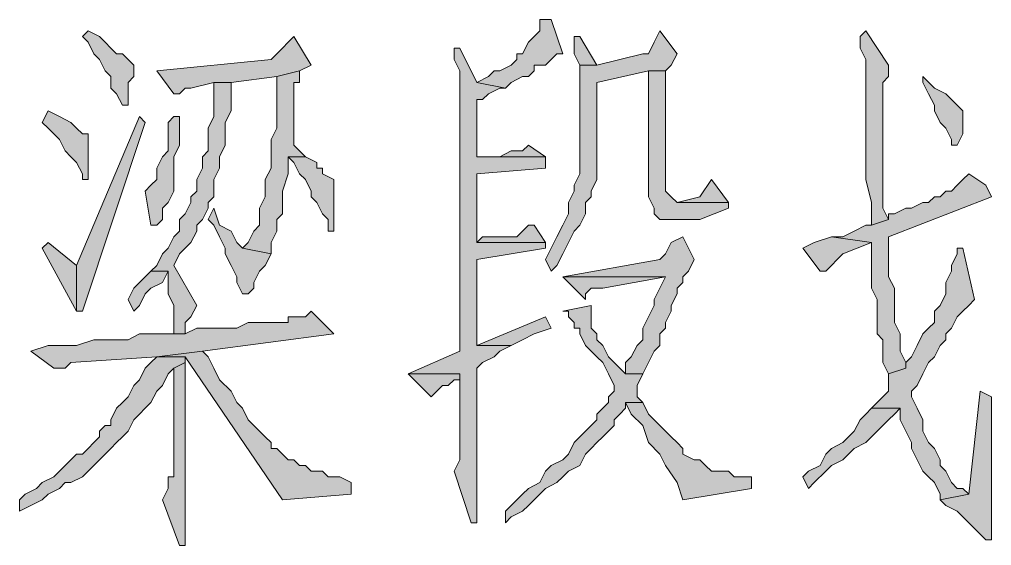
# Model space of a CAD drawing. Header units: millimetres. Extents: x 24 to 410, y 10 to 282.
# Drawn here: x 299.51 to 306.7, y 50.08 to 53.98 of the extents above; entities that cross this region are included whole.
import ezdxf

# ---------------------------------------------------------------- set-up
doc = ezdxf.new("R2010")
doc.units = ezdxf.units.MM

msp = doc.modelspace()

# ---------------------------------------------------------------- hatches: boundary and pattern name
h = msp.add_hatch(color=7)
h.dxf.hatch_style = 2
h.paths.add_polyline_path([(303.445333, 53.975), (303.360667, 53.975), (303.360667, 53.890333), (303.318333, 53.848), (303.276, 53.805667), (303.233667, 53.721), (303.191333, 53.721), (303.191333, 53.678667), (303.149, 53.636333), (303.064333, 53.594), (303.022, 53.594), (302.979667, 53.551667), (302.895, 53.509333), (303.106667, 53.467), (303.149, 53.509333), (303.233667, 53.551667), (303.276, 53.551667), (303.318333, 53.594), (303.318333, 53.636333), (303.403, 53.636333), (303.445333, 53.678667), (303.487667, 53.721), (303.53, 53.721)])
h = msp.add_hatch(color=7)
h.dxf.hatch_style = 2
h.paths.add_polyline_path([(300.016333, 53.890333), (299.974, 53.848), (300.016333, 53.805667), (300.058667, 53.721), (300.101, 53.678667), (300.143333, 53.594), (300.185667, 53.551667), (300.185667, 53.467), (300.228, 53.424667), (300.270333, 53.34), (300.312667, 53.34), (300.312667, 53.382333), (300.312667, 53.509333), (300.355, 53.551667), (300.355, 53.636333), (300.270333, 53.721), (300.228, 53.721), (300.185667, 53.763333), (300.143333, 53.805667), (300.101, 53.848)])
h = msp.add_hatch(color=7)
h.dxf.hatch_style = 2
h.paths.add_polyline_path([(301.540333, 53.848), (301.498, 53.805667), (301.455667, 53.763333), (301.413333, 53.721), (301.371, 53.678667), (300.524333, 53.594), (300.651333, 53.424667), (300.693667, 53.424667), (300.736, 53.467), (300.778333, 53.467), (300.947667, 53.509333), (301.074667, 53.509333), (301.413333, 53.551667), (301.582667, 53.594), (301.667333, 53.636333)])
h = msp.add_hatch(color=7)
h.dxf.hatch_style = 2
h.paths.add_polyline_path([(304.249667, 53.890333), (304.207333, 53.805667), (304.165, 53.721), (304.122667, 53.721), (303.784, 53.636333), (303.657, 53.636333), (303.657, 53.551667), (303.657, 52.832), (303.614667, 52.747333), (303.614667, 52.705), (303.572333, 52.620333), (303.572333, 52.535667), (303.53, 52.451), (303.487667, 52.366333), (303.445333, 52.281667), (303.403, 52.197), (303.445333, 52.112333), (303.487667, 52.154667), (303.53, 52.239333), (303.572333, 52.324), (303.614667, 52.408667), (303.657, 52.451), (303.699333, 52.535667), (303.699333, 52.620333), (303.741667, 52.662667), (303.741667, 52.705), (303.784, 52.789667), (303.784, 53.509333), (304.165, 53.594), (304.292, 53.594), (304.334333, 53.636333), (304.376667, 53.721)])
h = msp.add_hatch(color=7)
h.dxf.hatch_style = 2
h.paths.add_polyline_path([(303.657, 53.848), (303.614667, 53.848), (303.614667, 53.805667), (303.614667, 53.721), (303.657, 53.636333), (303.784, 53.636333)])
h = msp.add_hatch(color=7)
h.dxf.hatch_style = 2
h.paths.add_polyline_path([(305.773667, 53.890333), (305.731333, 53.848), (305.731333, 53.763333), (305.773667, 53.678667), (305.773667, 52.789667), (305.816, 52.620333), (305.816, 52.451), (305.943, 52.493333), (305.900667, 52.578), (305.900667, 52.832), (305.900667, 52.959), (305.900667, 53.509333), (305.943, 53.551667), (305.943, 53.636333)])
h = msp.add_hatch(color=7)
h.dxf.hatch_style = 2
h.paths.add_polyline_path([(302.768, 53.763333), (302.725667, 53.763333), (302.725667, 53.678667), (302.768, 53.594), (302.768, 51.773667), (302.768, 51.604333), (302.768, 51.519667), (302.387, 51.350333), (302.768, 51.350333), (302.768, 51.265667), (302.768, 50.715333), (302.725667, 50.630667), (302.852667, 50.249667), (302.895, 50.249667), (302.895, 50.715333), (302.895, 51.392667), (302.937333, 51.435), (303.022, 51.477333), (303.064333, 51.519667), (303.149, 51.562), (302.895, 51.562), (302.895, 52.197), (303.403, 52.281667), (303.403, 52.324), (302.895, 52.324), (302.895, 52.832), (303.403, 52.874333), (303.403, 52.959), (302.895, 52.959), (302.895, 53.382333), (302.937333, 53.382333), (302.979667, 53.424667), (303.064333, 53.467), (303.106667, 53.467), (302.895, 53.509333)])
h = msp.add_hatch(color=7)
h.dxf.hatch_style = 2
h.paths.add_polyline_path([(301.582667, 53.594), (301.413333, 53.551667), (301.413333, 53.170667), (301.371, 53.086), (301.371, 52.874333), (301.328667, 52.789667), (301.328667, 52.662667), (301.286333, 52.578), (301.286333, 52.451), (301.244, 52.408667), (301.201667, 52.324), (301.159333, 52.281667), (301.371, 52.239333), (301.371, 52.324), (301.413333, 52.408667), (301.413333, 52.493333), (301.455667, 52.535667), (301.455667, 52.620333), (301.455667, 52.705), (301.498, 52.832), (301.498, 52.959), (301.625, 52.959), (301.582667, 53.001333), (301.540333, 53.043667), (301.540333, 53.509333), (301.582667, 53.509333)])
h = msp.add_hatch(color=7)
h.dxf.hatch_style = 2
h.paths.add_polyline_path([(304.292, 53.594), (304.165, 53.594), (304.165, 52.789667), (304.165, 52.662667), (304.207333, 52.578), (304.207333, 52.535667), (304.249667, 52.493333), (304.546, 52.493333), (304.757667, 52.578), (304.757667, 52.620333), (304.376667, 52.620333), (304.334333, 52.662667), (304.292, 52.705)])
h = msp.add_hatch(color=7)
h.dxf.hatch_style = 2
h.paths.add_polyline_path([(306.197, 53.551667), (306.197, 53.509333), (306.239333, 53.424667), (306.281667, 53.34), (306.281667, 53.297667), (306.324, 53.213), (306.366333, 53.170667), (306.408667, 53.086), (306.408667, 53.043667), (306.451, 53.043667), (306.493333, 53.128333), (306.493333, 53.297667), (306.451, 53.34), (306.408667, 53.382333), (306.366333, 53.424667), (306.281667, 53.467)])
h = msp.add_hatch(color=7)
h.dxf.hatch_style = 2
h.paths.add_polyline_path([(301.074667, 53.509333), (300.947667, 53.509333), (300.947667, 53.424667), (300.947667, 53.255333), (300.905333, 53.170667), (300.905333, 53.001333), (300.863, 52.959), (300.863, 52.874333), (300.820667, 52.789667), (300.820667, 52.705), (300.778333, 52.662667), (300.778333, 52.620333), (300.736, 52.535667), (300.693667, 52.493333), (300.693667, 52.408667), (300.651333, 52.366333), (300.609, 52.281667), (300.566667, 52.239333), (300.524333, 52.154667), (300.482, 52.112333), (300.609, 52.112333), (300.609, 51.985333), (300.609, 51.943), (300.651333, 51.858333), (300.651333, 51.646667), (300.736, 51.646667), (300.736, 51.731333), (300.778333, 51.773667), (300.820667, 51.858333), (300.651333, 52.154667), (300.693667, 52.239333), (300.736, 52.281667), (300.778333, 52.324), (300.820667, 52.408667), (300.820667, 52.451), (300.863, 52.493333), (300.905333, 52.578), (300.905333, 52.620333), (300.947667, 52.662667), (300.947667, 52.789667), (300.99, 52.874333), (300.99, 52.959), (301.032333, 53.043667), (301.032333, 53.213), (301.074667, 53.297667)])
h = msp.add_hatch(color=7)
h.dxf.hatch_style = 2
h.paths.add_polyline_path([(299.72, 53.297667), (299.677667, 53.213), (299.72, 53.170667), (299.762333, 53.128333), (299.804667, 53.086), (299.847, 53.001333), (299.889333, 52.959), (299.931667, 52.916667), (299.974, 52.832), (299.974, 52.789667), (300.016333, 52.789667), (300.016333, 53.128333), (299.974, 53.128333), (299.931667, 53.170667), (299.889333, 53.213), (299.804667, 53.255333)])
h = msp.add_hatch(color=7)
h.dxf.hatch_style = 2
h.paths.add_polyline_path([(300.397333, 53.255333), (299.931667, 52.154667), (299.931667, 51.816), (299.974, 51.816), (300.439667, 53.213)])
h = msp.add_hatch(color=7)
h.dxf.hatch_style = 2
h.paths.add_polyline_path([(300.693667, 53.255333), (300.651333, 53.255333), (300.609, 53.213), (300.609, 53.001333), (300.566667, 52.959), (300.524333, 52.874333), (300.524333, 52.789667), (300.482, 52.747333), (300.439667, 52.705), (300.482, 52.451), (300.524333, 52.451), (300.566667, 52.493333), (300.566667, 52.578), (300.609, 52.620333), (300.651333, 52.705), (300.651333, 52.959), (300.693667, 53.043667)])
h = msp.add_hatch(color=7)
h.dxf.hatch_style = 2
h.paths.add_polyline_path([(303.276, 53.043667), (303.233667, 53.001333), (303.149, 53.001333), (303.064333, 52.959), (302.895, 52.959), (303.403, 52.959)])
h = msp.add_hatch(color=7)
h.dxf.hatch_style = 2
h.paths.add_polyline_path([(301.625, 52.959), (301.498, 52.959), (301.540333, 52.916667), (301.582667, 52.832), (301.625, 52.789667), (301.667333, 52.705), (301.667333, 52.662667), (301.709667, 52.620333), (301.752, 52.535667), (301.794333, 52.493333), (301.794333, 52.408667), (301.836667, 52.408667), (301.836667, 52.789667), (301.752, 52.832), (301.752, 52.874333), (301.709667, 52.874333), (301.709667, 52.916667)])
h = msp.add_hatch(color=7)
h.dxf.hatch_style = 2
h.paths.add_polyline_path([(306.535667, 52.832), (306.493333, 52.789667), (306.451, 52.747333), (306.408667, 52.705), (306.366333, 52.705), (306.324, 52.662667), (306.281667, 52.662667), (306.239333, 52.620333), (306.197, 52.620333), (306.112333, 52.578), (306.07, 52.578), (305.985333, 52.535667), (305.943, 52.535667), (305.943, 52.493333), (305.816, 52.451), (305.773667, 52.451), (305.689, 52.408667), (305.604333, 52.366333), (305.519667, 52.366333), (305.816, 52.324), (305.816, 52.154667), (305.816, 52.07), (305.816, 51.985333), (305.858333, 51.900667), (305.858333, 51.646667), (305.900667, 51.604333), (305.900667, 51.435), (305.943, 51.350333), (306.07, 51.392667), (306.07, 51.435), (306.027667, 51.519667), (306.027667, 51.646667), (305.985333, 51.731333), (305.985333, 51.985333), (305.943, 52.07), (305.943, 52.366333), (306.705, 52.662667), (306.662667, 52.747333)])
h = msp.add_hatch(color=7)
h.dxf.hatch_style = 2
h.paths.add_polyline_path([(304.630667, 52.789667), (304.546, 52.662667), (304.376667, 52.620333), (304.757667, 52.620333)])
h = msp.add_hatch(color=7)
h.dxf.hatch_style = 2
h.paths.add_polyline_path([(300.947667, 52.578), (300.905333, 52.493333), (300.947667, 52.451), (300.99, 52.366333), (301.032333, 52.281667), (301.032333, 52.239333), (301.074667, 52.154667), (301.117, 52.07), (301.117, 52.027667), (301.159333, 51.943), (301.201667, 51.943), (301.244, 51.985333), (301.244, 52.027667), (301.286333, 52.112333), (301.328667, 52.154667), (301.371, 52.239333), (301.159333, 52.281667), (301.117, 52.324), (301.074667, 52.408667), (300.99, 52.451)])
h = msp.add_hatch(color=7)
h.dxf.hatch_style = 2
h.paths.add_polyline_path([(303.318333, 52.451), (303.276, 52.451), (303.233667, 52.408667), (303.191333, 52.366333), (302.937333, 52.366333), (302.895, 52.324), (303.403, 52.324)])
h = msp.add_hatch(color=7)
h.dxf.hatch_style = 2
h.paths.add_polyline_path([(299.72, 52.324), (299.677667, 52.281667), (299.931667, 51.816), (299.931667, 52.154667)])
h = msp.add_hatch(color=7)
h.dxf.hatch_style = 2
h.paths.add_polyline_path([(304.419, 52.366333), (304.334333, 52.324), (304.292, 52.239333), (304.249667, 52.197), (303.53, 52.07), (304.292, 52.07), (304.249667, 51.985333), (304.207333, 51.900667), (304.207333, 51.858333), (304.165, 51.773667), (304.122667, 51.689), (304.122667, 51.604333), (304.080333, 51.562), (304.038, 51.477333), (303.995667, 51.435), (303.995667, 51.350333), (304.122667, 51.350333), (304.165, 51.435), (304.207333, 51.519667), (304.249667, 51.562), (304.249667, 51.646667), (304.292, 51.689), (304.292, 51.731333), (304.334333, 51.816), (304.334333, 51.858333), (304.376667, 51.943), (304.376667, 51.985333), (304.419, 52.027667), (304.419, 52.07), (304.461333, 52.112333), (304.503667, 52.197)])
h = msp.add_hatch(color=7)
h.dxf.hatch_style = 2
h.paths.add_polyline_path([(305.519667, 52.366333), (305.392667, 52.324), (305.308, 52.281667), (305.435, 52.112333), (305.477333, 52.112333), (305.519667, 52.154667), (305.562, 52.197), (305.604333, 52.239333), (305.816, 52.324)])
h = msp.add_hatch(color=7)
h.dxf.hatch_style = 2
h.paths.add_polyline_path([(306.451, 52.281667), (306.451, 52.239333), (306.408667, 52.154667), (306.408667, 52.112333), (306.366333, 52.027667), (306.366333, 51.943), (306.324, 51.858333), (306.281667, 51.816), (306.281667, 51.731333), (306.239333, 51.689), (306.197, 51.646667), (306.154667, 51.562), (306.112333, 51.477333), (306.07, 51.435), (306.07, 51.392667), (305.943, 51.350333), (305.943, 51.223333), (305.900667, 51.181), (305.858333, 51.138667), (305.816, 51.096333), (306.027667, 51.096333), (306.027667, 51.054), (306.027667, 51.011667), (306.07, 50.927), (306.112333, 50.842333), (306.112333, 50.8), (306.154667, 50.715333), (306.197, 50.630667), (306.239333, 50.588333), (306.281667, 50.546), (306.324, 50.461333), (306.324, 50.419), (306.535667, 50.461333), (306.493333, 50.503667), (306.451, 50.503667), (306.408667, 50.546), (306.366333, 50.630667), (306.324, 50.673), (306.324, 50.715333), (306.281667, 50.8), (306.239333, 50.842333), (306.197, 50.927), (306.197, 51.011667), (306.154667, 51.096333), (306.112333, 51.181), (306.112333, 51.223333), (306.154667, 51.265667), (306.197, 51.350333), (306.239333, 51.435), (306.281667, 51.477333), (306.324, 51.562), (306.366333, 51.604333), (306.366333, 51.646667), (306.408667, 51.689), (306.451, 51.773667), (306.493333, 51.816), (306.535667, 51.858333), (306.578, 51.900667), (306.493333, 52.281667)])
h = msp.add_hatch(color=7)
h.dxf.hatch_style = 2
h.paths.add_polyline_path([(300.482, 52.112333), (300.397333, 52.027667), (300.355, 51.985333), (300.312667, 51.900667), (300.355, 51.816), (300.397333, 51.858333), (300.439667, 51.943), (300.482, 51.985333), (300.566667, 52.027667), (300.609, 52.112333)])
h = msp.add_hatch(color=7)
h.dxf.hatch_style = 2
h.paths.add_polyline_path([(303.53, 52.07), (303.699333, 51.900667), (303.699333, 51.943), (303.741667, 51.985333), (303.826333, 51.985333), (304.292, 52.07)])
h = msp.add_hatch(color=7)
h.dxf.hatch_style = 2
h.paths.add_polyline_path([(303.741667, 51.858333), (303.53, 51.816), (303.572333, 51.816), (303.572333, 51.773667), (303.614667, 51.731333), (303.614667, 51.689), (303.657, 51.689), (303.657, 51.646667), (303.699333, 51.562), (303.741667, 51.519667), (303.784, 51.477333), (303.826333, 51.435), (303.868667, 51.350333), (303.911, 51.265667), (303.911, 51.223333), (303.868667, 51.181), (303.868667, 51.138667), (303.826333, 51.096333), (303.784, 51.054), (303.784, 51.011667), (303.741667, 50.969333), (303.699333, 50.927), (303.657, 50.884667), (303.614667, 50.842333), (303.572333, 50.757667), (303.53, 50.715333), (303.445333, 50.673), (303.403, 50.630667), (303.360667, 50.546), (303.276, 50.503667), (303.233667, 50.461333), (303.149, 50.376667), (303.106667, 50.334333), (303.106667, 50.249667), (303.149, 50.292), (303.233667, 50.334333), (303.276, 50.376667), (303.360667, 50.461333), (303.403, 50.503667), (303.487667, 50.546), (303.53, 50.588333), (303.572333, 50.630667), (303.657, 50.673), (303.699333, 50.757667), (303.741667, 50.8), (303.784, 50.842333), (303.826333, 50.884667), (303.868667, 50.927), (303.911, 50.969333), (303.911, 51.011667), (303.953333, 51.054), (303.995667, 51.096333), (303.995667, 51.138667), (304.122667, 51.138667), (304.080333, 51.181), (304.080333, 51.265667), (304.122667, 51.350333), (303.995667, 51.350333), (303.953333, 51.392667), (303.868667, 51.477333), (303.826333, 51.562), (303.784, 51.604333), (303.784, 51.646667), (303.741667, 51.689)])
h = msp.add_hatch(color=7)
h.dxf.hatch_style = 2
h.paths.add_polyline_path([(301.667333, 51.816), (301.625, 51.773667), (301.498, 51.773667), (301.498, 51.731333), (301.201667, 51.731333), (301.117, 51.689), (300.820667, 51.689), (300.736, 51.646667), (300.651333, 51.646667), (300.566667, 51.646667), (300.397333, 51.646667), (300.312667, 51.604333), (300.058667, 51.604333), (299.931667, 51.562), (299.72, 51.562), (299.593, 51.519667), (299.762333, 51.392667), (299.847, 51.392667), (299.889333, 51.435), (300.524333, 51.477333), (300.863, 51.519667), (301.836667, 51.646667), (301.794333, 51.689)])
h = msp.add_hatch(color=7)
h.dxf.hatch_style = 2
h.paths.add_polyline_path([(303.403, 51.773667), (302.895, 51.562), (303.149, 51.562), (303.233667, 51.604333), (303.318333, 51.646667), (303.445333, 51.689)])
h = msp.add_hatch(color=7)
h.dxf.hatch_style = 2
h.paths.add_polyline_path([(300.524333, 51.477333), (300.482, 51.435), (300.439667, 51.392667), (300.397333, 51.308), (300.355, 51.265667), (300.312667, 51.181), (300.270333, 51.138667), (300.228, 51.096333), (300.185667, 51.011667), (300.185667, 50.969333), (300.143333, 50.969333), (300.101, 50.927), (300.101, 50.884667), (300.058667, 50.842333), (300.016333, 50.8), (299.974, 50.757667), (299.931667, 50.757667), (299.847, 50.673), (299.804667, 50.630667), (299.762333, 50.588333), (299.677667, 50.546), (299.635333, 50.503667), (299.550667, 50.461333), (299.508333, 50.419), (299.508333, 50.334333), (299.593, 50.376667), (299.677667, 50.419), (299.72, 50.461333), (299.804667, 50.503667), (299.847, 50.546), (299.889333, 50.546), (299.974, 50.588333), (300.016333, 50.630667), (300.058667, 50.673), (300.101, 50.715333), (300.143333, 50.757667), (300.185667, 50.8), (300.228, 50.842333), (300.270333, 50.884667), (300.312667, 50.927), (300.355, 51.011667), (300.397333, 51.054), (300.439667, 51.096333), (300.482, 51.138667), (300.524333, 51.223333), (300.566667, 51.265667), (300.609, 51.350333), (300.651333, 51.392667), (300.736, 51.435), (300.736, 51.477333)])
h = msp.add_hatch(color=7)
h.dxf.hatch_style = 2
h.paths.add_polyline_path([(300.863, 51.519667), (300.524333, 51.477333), (300.736, 51.477333), (301.455667, 50.419), (301.963667, 50.461333), (301.963667, 50.546), (301.879, 50.588333), (301.794333, 50.588333), (301.752, 50.630667), (301.667333, 50.630667), (301.625, 50.673), (301.582667, 50.673), (301.540333, 50.715333), (301.498, 50.715333), (301.455667, 50.757667), (301.413333, 50.8), (301.371, 50.8), (301.371, 50.842333), (301.328667, 50.884667), (301.286333, 50.927), (301.244, 50.969333), (301.201667, 51.011667), (301.159333, 51.096333), (301.117, 51.138667), (301.074667, 51.223333), (300.99, 51.308), (300.947667, 51.392667), (300.905333, 51.477333)])
h = msp.add_hatch(color=7)
h.dxf.hatch_style = 2
h.paths.add_polyline_path([(300.736, 51.435), (300.651333, 51.392667), (300.651333, 50.588333), (300.609, 50.588333), (300.609, 50.503667), (300.566667, 50.419), (300.693667, 50.080333), (300.736, 50.080333), (300.736, 50.122667), (300.736, 50.715333), (300.736, 50.8)])
h = msp.add_hatch(color=7)
h.dxf.hatch_style = 2
h.paths.add_polyline_path([(302.387, 51.350333), (302.556333, 51.181), (302.598667, 51.223333), (302.641, 51.265667), (302.683333, 51.265667), (302.725667, 51.308), (302.768, 51.308), (302.768, 51.350333)])
h = msp.add_hatch(color=7)
h.dxf.hatch_style = 2
h.paths.add_polyline_path([(306.620333, 51.223333), (306.535667, 50.461333), (306.324, 50.419), (306.366333, 50.376667), (306.451, 50.334333), (306.493333, 50.292), (306.535667, 50.249667), (306.578, 50.207333), (306.620333, 50.165), (306.662667, 50.122667), (306.705, 50.122667), (306.705, 51.181)])
h = msp.add_hatch(color=7)
h.dxf.hatch_style = 2
h.paths.add_polyline_path([(304.122667, 51.138667), (303.995667, 51.138667), (304.038, 51.054), (304.122667, 50.969333), (304.165, 50.842333), (304.249667, 50.757667), (304.292, 50.673), (304.376667, 50.546), (304.419, 50.419), (304.927, 50.503667), (304.927, 50.588333), (304.884667, 50.588333), (304.8, 50.588333), (304.757667, 50.630667), (304.630667, 50.630667), (304.588333, 50.673), (304.546, 50.715333), (304.503667, 50.715333), (304.419, 50.757667), (304.419, 50.8), (304.376667, 50.842333), (304.334333, 50.884667), (304.292, 50.927), (304.249667, 50.969333), (304.207333, 51.011667), (304.165, 51.054)])
h = msp.add_hatch(color=7)
h.dxf.hatch_style = 2
h.paths.add_polyline_path([(305.816, 51.096333), (305.773667, 51.054), (305.731333, 51.011667), (305.689, 50.927), (305.646667, 50.884667), (305.604333, 50.842333), (305.519667, 50.8), (305.477333, 50.757667), (305.435, 50.673), (305.350333, 50.630667), (305.308, 50.588333), (305.350333, 50.503667), (305.392667, 50.546), (305.477333, 50.630667), (305.519667, 50.673), (305.604333, 50.715333), (305.646667, 50.757667), (305.689, 50.8), (305.773667, 50.842333), (305.816, 50.884667), (305.858333, 50.927), (305.900667, 50.969333), (305.943, 51.011667), (305.985333, 51.054), (306.027667, 51.096333)])

# ---------------------------------------------------------------- linework, layer by layer
at = {"color": 7, "lineweight": 0}
for points in [[(303.445333, 53.975), (303.360667, 53.975), (303.360667, 53.890333), (303.318333, 53.848), (303.276, 53.805667), (303.233667, 53.721), (303.191333, 53.721), (303.191333, 53.678667), (303.149, 53.636333), (303.064333, 53.594), (303.022, 53.594), (302.979667, 53.551667), (302.895, 53.509333), (303.106667, 53.467), (303.149, 53.509333), (303.233667, 53.551667), (303.276, 53.551667), (303.318333, 53.594), (303.318333, 53.636333), (303.403, 53.636333), (303.445333, 53.678667), (303.487667, 53.721), (303.53, 53.721)], [(300.016333, 53.890333), (299.974, 53.848), (300.016333, 53.805667), (300.058667, 53.721), (300.101, 53.678667), (300.143333, 53.594), (300.185667, 53.551667), (300.185667, 53.467), (300.228, 53.424667), (300.270333, 53.34), (300.312667, 53.34), (300.312667, 53.382333), (300.312667, 53.509333), (300.355, 53.551667), (300.355, 53.636333), (300.270333, 53.721), (300.228, 53.721), (300.185667, 53.763333), (300.143333, 53.805667), (300.101, 53.848)], [(301.540333, 53.848), (301.498, 53.805667), (301.455667, 53.763333), (301.413333, 53.721), (301.371, 53.678667), (300.524333, 53.594), (300.651333, 53.424667), (300.693667, 53.424667), (300.736, 53.467), (300.778333, 53.467), (300.947667, 53.509333), (301.074667, 53.509333), (301.413333, 53.551667), (301.582667, 53.594), (301.667333, 53.636333)], [(304.249667, 53.890333), (304.207333, 53.805667), (304.165, 53.721), (304.122667, 53.721), (303.784, 53.636333), (303.657, 53.636333), (303.657, 53.551667), (303.657, 52.832), (303.614667, 52.747333), (303.614667, 52.705), (303.572333, 52.620333), (303.572333, 52.535667), (303.53, 52.451), (303.487667, 52.366333), (303.445333, 52.281667), (303.403, 52.197), (303.445333, 52.112333), (303.487667, 52.154667), (303.53, 52.239333), (303.572333, 52.324), (303.614667, 52.408667), (303.657, 52.451), (303.699333, 52.535667), (303.699333, 52.620333), (303.741667, 52.662667), (303.741667, 52.705), (303.784, 52.789667), (303.784, 53.509333), (304.165, 53.594), (304.292, 53.594), (304.334333, 53.636333), (304.376667, 53.721)], [(303.657, 53.848), (303.614667, 53.848), (303.614667, 53.805667), (303.614667, 53.721), (303.657, 53.636333), (303.784, 53.636333)], [(305.773667, 53.890333), (305.731333, 53.848), (305.731333, 53.763333), (305.773667, 53.678667), (305.773667, 52.789667), (305.816, 52.620333), (305.816, 52.451), (305.943, 52.493333), (305.900667, 52.578), (305.900667, 52.832), (305.900667, 52.959), (305.900667, 53.509333), (305.943, 53.551667), (305.943, 53.636333)], [(302.768, 53.763333), (302.725667, 53.763333), (302.725667, 53.678667), (302.768, 53.594), (302.768, 51.773667), (302.768, 51.604333), (302.768, 51.519667), (302.387, 51.350333), (302.768, 51.350333), (302.768, 51.265667), (302.768, 50.715333), (302.725667, 50.630667), (302.852667, 50.249667), (302.895, 50.249667), (302.895, 50.715333), (302.895, 51.392667), (302.937333, 51.435), (303.022, 51.477333), (303.064333, 51.519667), (303.149, 51.562), (302.895, 51.562), (302.895, 52.197), (303.403, 52.281667), (303.403, 52.324), (302.895, 52.324), (302.895, 52.832), (303.403, 52.874333), (303.403, 52.959), (302.895, 52.959), (302.895, 53.382333), (302.937333, 53.382333), (302.979667, 53.424667), (303.064333, 53.467), (303.106667, 53.467), (302.895, 53.509333)], [(301.582667, 53.594), (301.413333, 53.551667), (301.413333, 53.170667), (301.371, 53.086), (301.371, 52.874333), (301.328667, 52.789667), (301.328667, 52.662667), (301.286333, 52.578), (301.286333, 52.451), (301.244, 52.408667), (301.201667, 52.324), (301.159333, 52.281667), (301.371, 52.239333), (301.371, 52.324), (301.413333, 52.408667), (301.413333, 52.493333), (301.455667, 52.535667), (301.455667, 52.620333), (301.455667, 52.705), (301.498, 52.832), (301.498, 52.959), (301.625, 52.959), (301.582667, 53.001333), (301.540333, 53.043667), (301.540333, 53.509333), (301.582667, 53.509333)], [(304.292, 53.594), (304.165, 53.594), (304.165, 52.789667), (304.165, 52.662667), (304.207333, 52.578), (304.207333, 52.535667), (304.249667, 52.493333), (304.546, 52.493333), (304.757667, 52.578), (304.757667, 52.620333), (304.376667, 52.620333), (304.334333, 52.662667), (304.292, 52.705)], [(306.197, 53.551667), (306.197, 53.509333), (306.239333, 53.424667), (306.281667, 53.34), (306.281667, 53.297667), (306.324, 53.213), (306.366333, 53.170667), (306.408667, 53.086), (306.408667, 53.043667), (306.451, 53.043667), (306.493333, 53.128333), (306.493333, 53.297667), (306.451, 53.34), (306.408667, 53.382333), (306.366333, 53.424667), (306.281667, 53.467)], [(301.074667, 53.509333), (300.947667, 53.509333), (300.947667, 53.424667), (300.947667, 53.255333), (300.905333, 53.170667), (300.905333, 53.001333), (300.863, 52.959), (300.863, 52.874333), (300.820667, 52.789667), (300.820667, 52.705), (300.778333, 52.662667), (300.778333, 52.620333), (300.736, 52.535667), (300.693667, 52.493333), (300.693667, 52.408667), (300.651333, 52.366333), (300.609, 52.281667), (300.566667, 52.239333), (300.524333, 52.154667), (300.482, 52.112333), (300.609, 52.112333), (300.609, 51.985333), (300.609, 51.943), (300.651333, 51.858333), (300.651333, 51.646667), (300.736, 51.646667), (300.736, 51.731333), (300.778333, 51.773667), (300.820667, 51.858333), (300.651333, 52.154667), (300.693667, 52.239333), (300.736, 52.281667), (300.778333, 52.324), (300.820667, 52.408667), (300.820667, 52.451), (300.863, 52.493333), (300.905333, 52.578), (300.905333, 52.620333), (300.947667, 52.662667), (300.947667, 52.789667), (300.99, 52.874333), (300.99, 52.959), (301.032333, 53.043667), (301.032333, 53.213), (301.074667, 53.297667)], [(299.72, 53.297667), (299.677667, 53.213), (299.72, 53.170667), (299.762333, 53.128333), (299.804667, 53.086), (299.847, 53.001333), (299.889333, 52.959), (299.931667, 52.916667), (299.974, 52.832), (299.974, 52.789667), (300.016333, 52.789667), (300.016333, 53.128333), (299.974, 53.128333), (299.931667, 53.170667), (299.889333, 53.213), (299.804667, 53.255333)], [(300.397333, 53.255333), (299.931667, 52.154667), (299.931667, 51.816), (299.974, 51.816), (300.439667, 53.213)], [(300.693667, 53.255333), (300.651333, 53.255333), (300.609, 53.213), (300.609, 53.001333), (300.566667, 52.959), (300.524333, 52.874333), (300.524333, 52.789667), (300.482, 52.747333), (300.439667, 52.705), (300.482, 52.451), (300.524333, 52.451), (300.566667, 52.493333), (300.566667, 52.578), (300.609, 52.620333), (300.651333, 52.705), (300.651333, 52.959), (300.693667, 53.043667)], [(303.276, 53.043667), (303.233667, 53.001333), (303.149, 53.001333), (303.064333, 52.959), (302.895, 52.959), (303.403, 52.959)], [(301.625, 52.959), (301.498, 52.959), (301.540333, 52.916667), (301.582667, 52.832), (301.625, 52.789667), (301.667333, 52.705), (301.667333, 52.662667), (301.709667, 52.620333), (301.752, 52.535667), (301.794333, 52.493333), (301.794333, 52.408667), (301.836667, 52.408667), (301.836667, 52.789667), (301.752, 52.832), (301.752, 52.874333), (301.709667, 52.874333), (301.709667, 52.916667)], [(306.535667, 52.832), (306.493333, 52.789667), (306.451, 52.747333), (306.408667, 52.705), (306.366333, 52.705), (306.324, 52.662667), (306.281667, 52.662667), (306.239333, 52.620333), (306.197, 52.620333), (306.112333, 52.578), (306.07, 52.578), (305.985333, 52.535667), (305.943, 52.535667), (305.943, 52.493333), (305.816, 52.451), (305.773667, 52.451), (305.689, 52.408667), (305.604333, 52.366333), (305.519667, 52.366333), (305.816, 52.324), (305.816, 52.154667), (305.816, 52.07), (305.816, 51.985333), (305.858333, 51.900667), (305.858333, 51.646667), (305.900667, 51.604333), (305.900667, 51.435), (305.943, 51.350333), (306.07, 51.392667), (306.07, 51.435), (306.027667, 51.519667), (306.027667, 51.646667), (305.985333, 51.731333), (305.985333, 51.985333), (305.943, 52.07), (305.943, 52.366333), (306.705, 52.662667), (306.662667, 52.747333)], [(304.630667, 52.789667), (304.546, 52.662667), (304.376667, 52.620333), (304.757667, 52.620333)], [(300.947667, 52.578), (300.905333, 52.493333), (300.947667, 52.451), (300.99, 52.366333), (301.032333, 52.281667), (301.032333, 52.239333), (301.074667, 52.154667), (301.117, 52.07), (301.117, 52.027667), (301.159333, 51.943), (301.201667, 51.943), (301.244, 51.985333), (301.244, 52.027667), (301.286333, 52.112333), (301.328667, 52.154667), (301.371, 52.239333), (301.159333, 52.281667), (301.117, 52.324), (301.074667, 52.408667), (300.99, 52.451)], [(303.318333, 52.451), (303.276, 52.451), (303.233667, 52.408667), (303.191333, 52.366333), (302.937333, 52.366333), (302.895, 52.324), (303.403, 52.324)], [(299.72, 52.324), (299.677667, 52.281667), (299.931667, 51.816), (299.931667, 52.154667)], [(304.419, 52.366333), (304.334333, 52.324), (304.292, 52.239333), (304.249667, 52.197), (303.53, 52.07), (304.292, 52.07), (304.249667, 51.985333), (304.207333, 51.900667), (304.207333, 51.858333), (304.165, 51.773667), (304.122667, 51.689), (304.122667, 51.604333), (304.080333, 51.562), (304.038, 51.477333), (303.995667, 51.435), (303.995667, 51.350333), (304.122667, 51.350333), (304.165, 51.435), (304.207333, 51.519667), (304.249667, 51.562), (304.249667, 51.646667), (304.292, 51.689), (304.292, 51.731333), (304.334333, 51.816), (304.334333, 51.858333), (304.376667, 51.943), (304.376667, 51.985333), (304.419, 52.027667), (304.419, 52.07), (304.461333, 52.112333), (304.503667, 52.197)], [(305.519667, 52.366333), (305.392667, 52.324), (305.308, 52.281667), (305.435, 52.112333), (305.477333, 52.112333), (305.519667, 52.154667), (305.562, 52.197), (305.604333, 52.239333), (305.816, 52.324)], [(306.451, 52.281667), (306.451, 52.239333), (306.408667, 52.154667), (306.408667, 52.112333), (306.366333, 52.027667), (306.366333, 51.943), (306.324, 51.858333), (306.281667, 51.816), (306.281667, 51.731333), (306.239333, 51.689), (306.197, 51.646667), (306.154667, 51.562), (306.112333, 51.477333), (306.07, 51.435), (306.07, 51.392667), (305.943, 51.350333), (305.943, 51.223333), (305.900667, 51.181), (305.858333, 51.138667), (305.816, 51.096333), (306.027667, 51.096333), (306.027667, 51.054), (306.027667, 51.011667), (306.07, 50.927), (306.112333, 50.842333), (306.112333, 50.8), (306.154667, 50.715333), (306.197, 50.630667), (306.239333, 50.588333), (306.281667, 50.546), (306.324, 50.461333), (306.324, 50.419), (306.535667, 50.461333), (306.493333, 50.503667), (306.451, 50.503667), (306.408667, 50.546), (306.366333, 50.630667), (306.324, 50.673), (306.324, 50.715333), (306.281667, 50.8), (306.239333, 50.842333), (306.197, 50.927), (306.197, 51.011667), (306.154667, 51.096333), (306.112333, 51.181), (306.112333, 51.223333), (306.154667, 51.265667), (306.197, 51.350333), (306.239333, 51.435), (306.281667, 51.477333), (306.324, 51.562), (306.366333, 51.604333), (306.366333, 51.646667), (306.408667, 51.689), (306.451, 51.773667), (306.493333, 51.816), (306.535667, 51.858333), (306.578, 51.900667), (306.493333, 52.281667)], [(300.482, 52.112333), (300.397333, 52.027667), (300.355, 51.985333), (300.312667, 51.900667), (300.355, 51.816), (300.397333, 51.858333), (300.439667, 51.943), (300.482, 51.985333), (300.566667, 52.027667), (300.609, 52.112333)], [(303.53, 52.07), (303.699333, 51.900667), (303.699333, 51.943), (303.741667, 51.985333), (303.826333, 51.985333), (304.292, 52.07)], [(303.741667, 51.858333), (303.53, 51.816), (303.572333, 51.816), (303.572333, 51.773667), (303.614667, 51.731333), (303.614667, 51.689), (303.657, 51.689), (303.657, 51.646667), (303.699333, 51.562), (303.741667, 51.519667), (303.784, 51.477333), (303.826333, 51.435), (303.868667, 51.350333), (303.911, 51.265667), (303.911, 51.223333), (303.868667, 51.181), (303.868667, 51.138667), (303.826333, 51.096333), (303.784, 51.054), (303.784, 51.011667), (303.741667, 50.969333), (303.699333, 50.927), (303.657, 50.884667), (303.614667, 50.842333), (303.572333, 50.757667), (303.53, 50.715333), (303.445333, 50.673), (303.403, 50.630667), (303.360667, 50.546), (303.276, 50.503667), (303.233667, 50.461333), (303.149, 50.376667), (303.106667, 50.334333), (303.106667, 50.249667), (303.149, 50.292), (303.233667, 50.334333), (303.276, 50.376667), (303.360667, 50.461333), (303.403, 50.503667), (303.487667, 50.546), (303.53, 50.588333), (303.572333, 50.630667), (303.657, 50.673), (303.699333, 50.757667), (303.741667, 50.8), (303.784, 50.842333), (303.826333, 50.884667), (303.868667, 50.927), (303.911, 50.969333), (303.911, 51.011667), (303.953333, 51.054), (303.995667, 51.096333), (303.995667, 51.138667), (304.122667, 51.138667), (304.080333, 51.181), (304.080333, 51.265667), (304.122667, 51.350333), (303.995667, 51.350333), (303.953333, 51.392667), (303.868667, 51.477333), (303.826333, 51.562), (303.784, 51.604333), (303.784, 51.646667), (303.741667, 51.689)], [(301.667333, 51.816), (301.625, 51.773667), (301.498, 51.773667), (301.498, 51.731333), (301.201667, 51.731333), (301.117, 51.689), (300.820667, 51.689), (300.736, 51.646667), (300.651333, 51.646667), (300.566667, 51.646667), (300.397333, 51.646667), (300.312667, 51.604333), (300.058667, 51.604333), (299.931667, 51.562), (299.72, 51.562), (299.593, 51.519667), (299.762333, 51.392667), (299.847, 51.392667), (299.889333, 51.435), (300.524333, 51.477333), (300.863, 51.519667), (301.836667, 51.646667), (301.794333, 51.689)], [(303.403, 51.773667), (302.895, 51.562), (303.149, 51.562), (303.233667, 51.604333), (303.318333, 51.646667), (303.445333, 51.689)], [(300.524333, 51.477333), (300.482, 51.435), (300.439667, 51.392667), (300.397333, 51.308), (300.355, 51.265667), (300.312667, 51.181), (300.270333, 51.138667), (300.228, 51.096333), (300.185667, 51.011667), (300.185667, 50.969333), (300.143333, 50.969333), (300.101, 50.927), (300.101, 50.884667), (300.058667, 50.842333), (300.016333, 50.8), (299.974, 50.757667), (299.931667, 50.757667), (299.847, 50.673), (299.804667, 50.630667), (299.762333, 50.588333), (299.677667, 50.546), (299.635333, 50.503667), (299.550667, 50.461333), (299.508333, 50.419), (299.508333, 50.334333), (299.593, 50.376667), (299.677667, 50.419), (299.72, 50.461333), (299.804667, 50.503667), (299.847, 50.546), (299.889333, 50.546), (299.974, 50.588333), (300.016333, 50.630667), (300.058667, 50.673), (300.101, 50.715333), (300.143333, 50.757667), (300.185667, 50.8), (300.228, 50.842333), (300.270333, 50.884667), (300.312667, 50.927), (300.355, 51.011667), (300.397333, 51.054), (300.439667, 51.096333), (300.482, 51.138667), (300.524333, 51.223333), (300.566667, 51.265667), (300.609, 51.350333), (300.651333, 51.392667), (300.736, 51.435), (300.736, 51.477333)], [(300.863, 51.519667), (300.524333, 51.477333), (300.736, 51.477333), (301.455667, 50.419), (301.963667, 50.461333), (301.963667, 50.546), (301.879, 50.588333), (301.794333, 50.588333), (301.752, 50.630667), (301.667333, 50.630667), (301.625, 50.673), (301.582667, 50.673), (301.540333, 50.715333), (301.498, 50.715333), (301.455667, 50.757667), (301.413333, 50.8), (301.371, 50.8), (301.371, 50.842333), (301.328667, 50.884667), (301.286333, 50.927), (301.244, 50.969333), (301.201667, 51.011667), (301.159333, 51.096333), (301.117, 51.138667), (301.074667, 51.223333), (300.99, 51.308), (300.947667, 51.392667), (300.905333, 51.477333)], [(300.736, 51.435), (300.651333, 51.392667), (300.651333, 50.588333), (300.609, 50.588333), (300.609, 50.503667), (300.566667, 50.419), (300.693667, 50.080333), (300.736, 50.080333), (300.736, 50.122667), (300.736, 50.715333), (300.736, 50.8)], [(302.387, 51.350333), (302.556333, 51.181), (302.598667, 51.223333), (302.641, 51.265667), (302.683333, 51.265667), (302.725667, 51.308), (302.768, 51.308), (302.768, 51.350333)], [(306.620333, 51.223333), (306.535667, 50.461333), (306.324, 50.419), (306.366333, 50.376667), (306.451, 50.334333), (306.493333, 50.292), (306.535667, 50.249667), (306.578, 50.207333), (306.620333, 50.165), (306.662667, 50.122667), (306.705, 50.122667), (306.705, 51.181)], [(304.122667, 51.138667), (303.995667, 51.138667), (304.038, 51.054), (304.122667, 50.969333), (304.165, 50.842333), (304.249667, 50.757667), (304.292, 50.673), (304.376667, 50.546), (304.419, 50.419), (304.927, 50.503667), (304.927, 50.588333), (304.884667, 50.588333), (304.8, 50.588333), (304.757667, 50.630667), (304.630667, 50.630667), (304.588333, 50.673), (304.546, 50.715333), (304.503667, 50.715333), (304.419, 50.757667), (304.419, 50.8), (304.376667, 50.842333), (304.334333, 50.884667), (304.292, 50.927), (304.249667, 50.969333), (304.207333, 51.011667), (304.165, 51.054)], [(305.816, 51.096333), (305.773667, 51.054), (305.731333, 51.011667), (305.689, 50.927), (305.646667, 50.884667), (305.604333, 50.842333), (305.519667, 50.8), (305.477333, 50.757667), (305.435, 50.673), (305.350333, 50.630667), (305.308, 50.588333), (305.350333, 50.503667), (305.392667, 50.546), (305.477333, 50.630667), (305.519667, 50.673), (305.604333, 50.715333), (305.646667, 50.757667), (305.689, 50.8), (305.773667, 50.842333), (305.816, 50.884667), (305.858333, 50.927), (305.900667, 50.969333), (305.943, 51.011667), (305.985333, 51.054), (306.027667, 51.096333)]]:
    msp.add_lwpolyline(points, close=True, dxfattribs=at)

doc.saveas('drawing.dxf')
